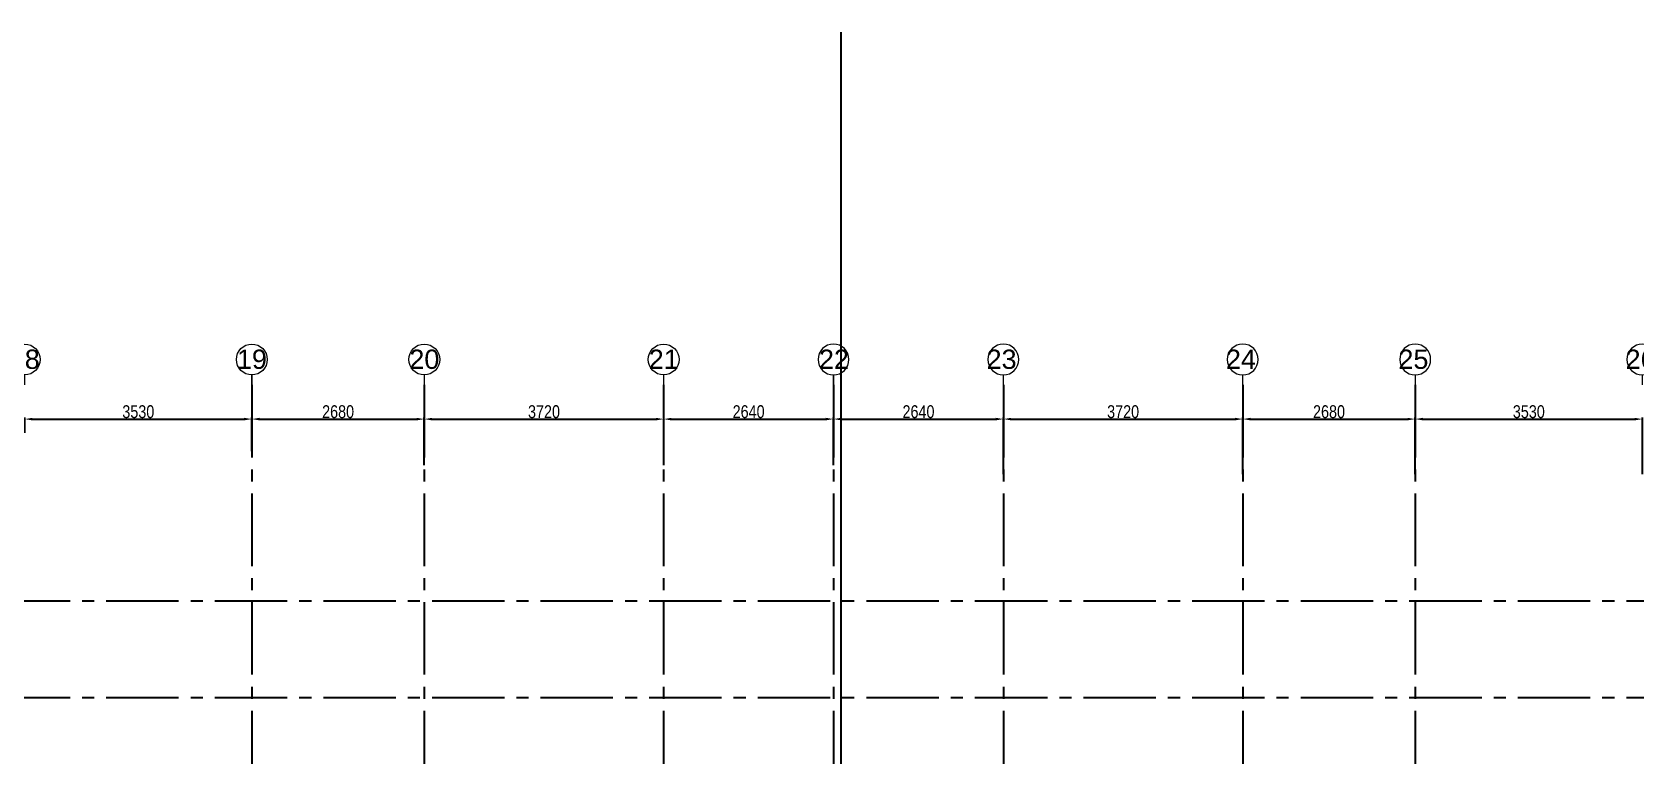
# Model space of a CAD drawing. Header units: millimetres. Extents: x 1277257 to 1543892, y 206696 to 309376.
# Drawn here: x 1391415 to 1416341, y 253160 to 264405 of the extents above; entities that cross this region are included whole.
import ezdxf
from ezdxf.enums import TextEntityAlignment as Align

# ---------------------------------------------------------------- set-up
doc = ezdxf.new("R2010")
doc.units = ezdxf.units.MM
doc.header["$LTSCALE"] = 500
doc.header["$MEASUREMENT"] = 0
doc.header["$PDMODE"] = 34
doc.linetypes.add('Site$0$CENTER2', pattern=[1.125, 0.75, -0.125, 0.125, -0.125])
doc.layers.get('Defpoints').update_dxf_attribs({"lineweight": 0})
for name, color, linetype in [('GRID', 7, 'Continuous'), ('GRID DIM', 7, 'Continuous'), ('S-COLUMN-HATCH', 253, 'Continuous')]:
    doc.layers.add(name, color=color, linetype=linetype)
doc.layers.add('GRID NO.', color=7, linetype='Continuous', lineweight=20)
doc.styles.add('D50', font='arial.ttf', dxfattribs={"width": 0.8})
doc.dimstyles.new('INNER DIM', dxfattribs={"dimtxt": 200, "dimasz": 120, "dimexe": 25, "dimexo": 25, "dimgap": 12, "dimtad": 1, "dimdec": 0, "dimrnd": 5, "dimzin": 0, "dimdsep": 46, "dimtxsty": 'D50', "dimcen": 0.09, "dimdle": 25, "dimclrt": 6, "dimadec": 0, "dimazin": 0, "dimtfac": 1, "dimtdec": 0, "dimtofl": 0, "dimtmove": 1, "dimatfit": 3, "dimfxl": 75, "dimtolj": 1, "dimtzin": 0, "dimarcsym": 0})

# ---------------------------------------------------------------- blocks, each defined once
blk = doc.blocks.new('GRID MARK')
at = {"layer": 'GRID NO.', "const_width": 50}
blk.add_lwpolyline([(0, -541), (0, -891)], dxfattribs=at)
at = {"layer": 'GRID NO.'}
blk.add_circle((0, 0), 541, dxfattribs=at)
at = {"layer": 'GRID NO.', "style": 'D50', "width": 0.8}
blk.add_attdef('Y1', text='', height=500, dxfattribs=at).set_placement((-33, -267), align=Align.CENTER)
blk = doc.blocks.new('*D26')
at = {"layer": 'Defpoints', "color": 0, "linetype": 'Continuous', "transparency": 16777216}
for p in [(1394831, 258393), (1391301, 258155), (1394831, 257871)]:
    blk.add_point(p, dxfattribs=at)
at = {"layer": 'GRID DIM', "color": 0, "linetype": 'Continuous', "lineweight": -2, "transparency": 16777216}
for p, q in [((1391301, 258180), (1391301, 258418)), ((1394831, 257896), (1394831, 258418))]:
    blk.add_line(p, q, dxfattribs=at)
at = {"layer": 'GRID DIM', "linetype": 'Continuous', "lineweight": -2, "transparency": 16777216}
blk.add_line((1391421, 258393), (1394711, 258393), dxfattribs=at)
at = {"layer": 'GRID DIM', "linetype": 'Continuous', "transparency": 16777216}
for points in [[(1391421, 258413), (1391421, 258373), (1391301, 258393)], [(1394711, 258413), (1394711, 258373), (1394831, 258393)]]:
    blk.add_solid(points, dxfattribs=at)
at = {"layer": 'GRID DIM', "linetype": 'Continuous', "transparency": 16777216, "insert": (1393066, 258507), "char_height": 200, "attachment_point": 5, "style": 'D50'}
blk.add_mtext('\\A1;3530', dxfattribs=at)
blk = doc.blocks.new('*D27')
at = {"layer": 'Defpoints', "color": 0, "linetype": 'Continuous', "transparency": 16777216}
for p in [(1397511, 258393), (1394831, 257871), (1397511, 257652)]:
    blk.add_point(p, dxfattribs=at)
at = {"layer": 'GRID DIM', "color": 0, "linetype": 'Continuous', "lineweight": -2, "transparency": 16777216}
for p, q in [((1394831, 257896), (1394831, 258418)), ((1397511, 257677), (1397511, 258418))]:
    blk.add_line(p, q, dxfattribs=at)
at = {"layer": 'GRID DIM', "linetype": 'Continuous', "lineweight": -2, "transparency": 16777216}
blk.add_line((1394951, 258393), (1397391, 258393), dxfattribs=at)
at = {"layer": 'GRID DIM', "linetype": 'Continuous', "transparency": 16777216}
for points in [[(1394951, 258413), (1394951, 258373), (1394831, 258393)], [(1397391, 258413), (1397391, 258373), (1397511, 258393)]]:
    blk.add_solid(points, dxfattribs=at)
at = {"layer": 'GRID DIM', "linetype": 'Continuous', "transparency": 16777216, "insert": (1396171, 258507), "char_height": 200, "attachment_point": 5, "style": 'D50'}
blk.add_mtext('\\A1;2680', dxfattribs=at)
blk = doc.blocks.new('*D28')
at = {"layer": 'Defpoints', "color": 0, "linetype": 'Continuous', "transparency": 16777216}
for p in [(1401231, 258393), (1397511, 257652), (1401231, 257652)]:
    blk.add_point(p, dxfattribs=at)
at = {"layer": 'GRID DIM', "color": 0, "linetype": 'Continuous', "lineweight": -2, "transparency": 16777216}
for p, q in [((1397511, 257677), (1397511, 258418)), ((1401231, 257677), (1401231, 258418))]:
    blk.add_line(p, q, dxfattribs=at)
at = {"layer": 'GRID DIM', "linetype": 'Continuous', "lineweight": -2, "transparency": 16777216}
blk.add_line((1397631, 258393), (1401111, 258393), dxfattribs=at)
at = {"layer": 'GRID DIM', "linetype": 'Continuous', "transparency": 16777216}
for points in [[(1397631, 258413), (1397631, 258373), (1397511, 258393)], [(1401111, 258413), (1401111, 258373), (1401231, 258393)]]:
    blk.add_solid(points, dxfattribs=at)
at = {"layer": 'GRID DIM', "linetype": 'Continuous', "transparency": 16777216, "insert": (1399371, 258507), "char_height": 200, "attachment_point": 5, "style": 'D50'}
blk.add_mtext('\\A1;3720', dxfattribs=at)
blk = doc.blocks.new('*D29')
at = {"layer": 'Defpoints', "color": 0, "linetype": 'Continuous', "transparency": 16777216}
for p in [(1403871, 258393), (1401231, 257652), (1403871, 257652)]:
    blk.add_point(p, dxfattribs=at)
at = {"layer": 'GRID DIM', "color": 0, "linetype": 'Continuous', "lineweight": -2, "transparency": 16777216}
for p, q in [((1401231, 257677), (1401231, 258418)), ((1403871, 257677), (1403871, 258418))]:
    blk.add_line(p, q, dxfattribs=at)
at = {"layer": 'GRID DIM', "linetype": 'Continuous', "lineweight": -2, "transparency": 16777216}
blk.add_line((1401351, 258393), (1403751, 258393), dxfattribs=at)
at = {"layer": 'GRID DIM', "linetype": 'Continuous', "transparency": 16777216}
for points in [[(1401351, 258413), (1401351, 258373), (1401231, 258393)], [(1403751, 258413), (1403751, 258373), (1403871, 258393)]]:
    blk.add_solid(points, dxfattribs=at)
at = {"layer": 'GRID DIM', "linetype": 'Continuous', "transparency": 16777216, "insert": (1402551, 258507), "char_height": 200, "attachment_point": 5, "style": 'D50'}
blk.add_mtext('\\A1;2640', dxfattribs=at)
blk = doc.blocks.new('*D30')
at = {"layer": 'Defpoints', "color": 0, "linetype": 'Continuous', "transparency": 16777216}
for p in [(1406511, 258393), (1403871, 257652), (1406511, 257510)]:
    blk.add_point(p, dxfattribs=at)
at = {"layer": 'GRID DIM', "color": 0, "linetype": 'Continuous', "lineweight": -2, "transparency": 16777216}
for p, q in [((1403871, 257677), (1403871, 258418)), ((1406511, 257535), (1406511, 258418))]:
    blk.add_line(p, q, dxfattribs=at)
at = {"layer": 'GRID DIM', "linetype": 'Continuous', "lineweight": -2, "transparency": 16777216}
blk.add_line((1403991, 258393), (1406391, 258393), dxfattribs=at)
at = {"layer": 'GRID DIM', "linetype": 'Continuous', "transparency": 16777216}
for points in [[(1403991, 258413), (1403991, 258373), (1403871, 258393)], [(1406391, 258413), (1406391, 258373), (1406511, 258393)]]:
    blk.add_solid(points, dxfattribs=at)
at = {"layer": 'GRID DIM', "linetype": 'Continuous', "transparency": 16777216, "insert": (1405191, 258507), "char_height": 200, "attachment_point": 5, "style": 'D50'}
blk.add_mtext('\\A1;2640', dxfattribs=at)
blk = doc.blocks.new('*D31')
at = {"layer": 'Defpoints', "color": 0, "linetype": 'Continuous', "transparency": 16777216}
for p in [(1410231, 258393), (1406511, 257510), (1410231, 257510)]:
    blk.add_point(p, dxfattribs=at)
at = {"layer": 'GRID DIM', "color": 0, "linetype": 'Continuous', "lineweight": -2, "transparency": 16777216}
for p, q in [((1406511, 257535), (1406511, 258418)), ((1410231, 257535), (1410231, 258418))]:
    blk.add_line(p, q, dxfattribs=at)
at = {"layer": 'GRID DIM', "linetype": 'Continuous', "lineweight": -2, "transparency": 16777216}
blk.add_line((1406631, 258393), (1410111, 258393), dxfattribs=at)
at = {"layer": 'GRID DIM', "linetype": 'Continuous', "transparency": 16777216}
for points in [[(1406631, 258413), (1406631, 258373), (1406511, 258393)], [(1410111, 258413), (1410111, 258373), (1410231, 258393)]]:
    blk.add_solid(points, dxfattribs=at)
at = {"layer": 'GRID DIM', "linetype": 'Continuous', "transparency": 16777216, "insert": (1408371, 258507), "char_height": 200, "attachment_point": 5, "style": 'D50'}
blk.add_mtext('\\A1;3720', dxfattribs=at)
blk = doc.blocks.new('*D32')
at = {"layer": 'Defpoints', "color": 0, "linetype": 'Continuous', "transparency": 16777216}
for p in [(1412911, 258393), (1410231, 257510), (1412911, 257510)]:
    blk.add_point(p, dxfattribs=at)
at = {"layer": 'GRID DIM', "color": 0, "linetype": 'Continuous', "lineweight": -2, "transparency": 16777216}
for p, q in [((1410231, 257535), (1410231, 258418)), ((1412911, 257535), (1412911, 258418))]:
    blk.add_line(p, q, dxfattribs=at)
at = {"layer": 'GRID DIM', "linetype": 'Continuous', "lineweight": -2, "transparency": 16777216}
blk.add_line((1410351, 258393), (1412791, 258393), dxfattribs=at)
at = {"layer": 'GRID DIM', "linetype": 'Continuous', "transparency": 16777216}
for points in [[(1410351, 258413), (1410351, 258373), (1410231, 258393)], [(1412791, 258413), (1412791, 258373), (1412911, 258393)]]:
    blk.add_solid(points, dxfattribs=at)
at = {"layer": 'GRID DIM', "linetype": 'Continuous', "transparency": 16777216, "insert": (1411571, 258507), "char_height": 200, "attachment_point": 5, "style": 'D50'}
blk.add_mtext('\\A1;2680', dxfattribs=at)
blk = doc.blocks.new('*D33')
at = {"layer": 'Defpoints', "color": 0, "linetype": 'Continuous', "transparency": 16777216}
for p in [(1416441, 258393), (1412911, 257510), (1416441, 257510)]:
    blk.add_point(p, dxfattribs=at)
at = {"layer": 'GRID DIM', "color": 0, "linetype": 'Continuous', "lineweight": -2, "transparency": 16777216}
for p, q in [((1412911, 257535), (1412911, 258418)), ((1416441, 257535), (1416441, 258418))]:
    blk.add_line(p, q, dxfattribs=at)
at = {"layer": 'GRID DIM', "linetype": 'Continuous', "lineweight": -2, "transparency": 16777216}
blk.add_line((1413031, 258393), (1416321, 258393), dxfattribs=at)
at = {"layer": 'GRID DIM', "linetype": 'Continuous', "transparency": 16777216}
for points in [[(1413031, 258413), (1413031, 258373), (1412911, 258393)], [(1416321, 258413), (1416321, 258373), (1416441, 258393)]]:
    blk.add_solid(points, dxfattribs=at)
at = {"layer": 'GRID DIM', "linetype": 'Continuous', "transparency": 16777216, "insert": (1414676, 258507), "char_height": 200, "attachment_point": 5, "style": 'D50'}
blk.add_mtext('\\A1;3530', dxfattribs=at)
blk = doc.blocks.new('EEE')
at = {"layer": 'GRID', "color": 16, "linetype": 'Site$0$CENTER2', "ltscale": 3}
for points in [[(1394830.6, 258923.2), (1394830.6, 223711.9)], [(1397510.6, 258923.2), (1397510.6, 223711.9)], [(1401230.6, 258923.2), (1401230.6, 223711.9)], [(1403870.6, 258923.2), (1403870.6, 223711.9)], [(1406510.6, 258923.2), (1406510.6, 223711.9)], [(1410230.6, 258923.2), (1410230.6, 223711.9)], [(1412910.6, 258923.2), (1412910.6, 223711.9)], [(1363880.9, 255568.6), (1442964.5, 255568.6)], [(1363880.9, 254068.6), (1442964.5, 254068.6)]]:
    blk.add_lwpolyline(points, dxfattribs=at)
at = {"layer": 'GRID NO.'}
ref = blk.add_blockref('GRID MARK', (1391300.6, 259318.5), dxfattribs=dict(at, xscale=0.4435200000032785, yscale=0.4435200000032785, zscale=0.4435200000032785))
ref.add_attrib('Y1', '18', dxfattribs={"height": 300, "style": 'D50'}).set_placement((1391301.7, 259172.9), align=Align.CENTER)
ref = blk.add_blockref('GRID MARK', (1394830.6, 259318.5), dxfattribs=dict(at, xscale=0.4435200000032785, yscale=0.4435200000032785, zscale=0.4435200000032785))
ref.add_attrib('Y1', '19', dxfattribs={"height": 300, "style": 'D50'}).set_placement((1394831.7, 259172.9), align=Align.CENTER)
ref = blk.add_blockref('GRID MARK', (1397510.6, 259318.5), dxfattribs=dict(at, xscale=0.4435200000032785, yscale=0.4435200000032785, zscale=0.4435200000032785))
ref.add_attrib('Y1', '20', dxfattribs={"height": 300, "style": 'D50'}).set_placement((1397511.7, 259172.9), align=Align.CENTER)
ref = blk.add_blockref('GRID MARK', (1401230.6, 259318.5), dxfattribs=dict(at, xscale=0.4435200000032785, yscale=0.4435200000032785, zscale=0.4435200000032785))
ref.add_attrib('Y1', '21', dxfattribs={"height": 300, "style": 'D50'}).set_placement((1401231.7, 259172.9), align=Align.CENTER)
ref = blk.add_blockref('GRID MARK', (1403870.6, 259318.5), dxfattribs=dict(at, xscale=-0.4435200000032785, yscale=0.4435200000032785, zscale=0.4435200000032785))
ref.add_attrib('Y1', '22', dxfattribs={"height": 300, "style": 'D50'}).set_placement((1403877.4, 259172.9), align=Align.CENTER)
ref = blk.add_blockref('GRID MARK', (1406510.6, 259318.5), dxfattribs=dict(at, xscale=-0.4435200000032785, yscale=0.4435200000032785, zscale=0.4435200000032785))
ref.add_attrib('Y1', '23', dxfattribs={"height": 300, "style": 'D50'}).set_placement((1406482.4, 259172.9), align=Align.CENTER)
ref = blk.add_blockref('GRID MARK', (1410230.6, 259318.5), dxfattribs=dict(at, xscale=-0.4435200000032785, yscale=0.4435200000032785, zscale=0.4435200000032785))
ref.add_attrib('Y1', '24', dxfattribs={"height": 300, "style": 'D50'}).set_placement((1410202.4, 259172.9), align=Align.CENTER)
ref = blk.add_blockref('GRID MARK', (1412910.6, 259318.5), dxfattribs=dict(at, xscale=-0.4435200000032785, yscale=0.4435200000032785, zscale=0.4435200000032785))
ref.add_attrib('Y1', '25', dxfattribs={"height": 300, "style": 'D50'}).set_placement((1412883, 259172.9), align=Align.CENTER)
ref = blk.add_blockref('GRID MARK', (1416440.6, 259318.5), dxfattribs=dict(at, xscale=-0.4435200000032785, yscale=0.4435200000032785, zscale=0.4435200000032785))
ref.add_attrib('Y1', '26', dxfattribs={"height": 300, "style": 'D50'}).set_placement((1416413.2, 259172.9), align=Align.CENTER)
at = {"layer": 'GRID DIM', "color": 0, "linetype": 'Continuous'}
for base, p1, p2, picture, middle in [((1394830.6, 258393.3), (1391300.6, 258155.3), (1394830.6, 257871.3), '*D26', (1393065.6, 258507.5)), ((1397510.6, 258393.3), (1394830.6, 257871.3), (1397510.6, 257651.5), '*D27', (1396170.6, 258507.4)), ((1401230.6, 258393.3), (1397510.6, 257651.5), (1401230.6, 257651.5), '*D28', (1399370.6, 258507.5)), ((1403870.6, 258393.3), (1401230.6, 257651.5), (1403870.6, 257651.5), '*D29', (1402550.6, 258507.4)), ((1406510.6, 258393.3), (1403870.6, 257651.5), (1406510.6, 257509.7), '*D30', (1405190.6, 258507.4)), ((1410230.6, 258393.3), (1406510.6, 257509.7), (1410230.6, 257509.7), '*D31', (1408370.6, 258507.5)), ((1412910.6, 258393.3), (1410230.6, 257509.7), (1412910.6, 257509.7), '*D32', (1411570.6, 258507.4)), ((1416440.6, 258393.3), (1412910.6, 257509.7), (1416440.6, 257509.7), '*D33', (1414675.6, 258507.5))]:
    dim = blk.add_linear_dim(base=base, p1=p1, p2=p2, dimstyle='INNER DIM', override={"dimclrd": 256, "dimclrt": 256}, dxfattribs=at)
    dim.commit()
    dim.dimension.update_dxf_attribs({"geometry": picture, "text_midpoint": middle})

msp = doc.modelspace()

# ---------------------------------------------------------------- linework, layer by layer
at = {"layer": 'S-COLUMN-HATCH', "color": 4, "ltscale": 10}
msp.add_line((1403985.6, 264405.3), (1403985.6, 222975.4), dxfattribs=at)

# ---------------------------------------------------------------- block references
at = {"layer": 'GRID', "color": 4}
msp.add_blockref('EEE', (0, 0), dxfattribs=at)

doc.saveas('drawing.dxf')
